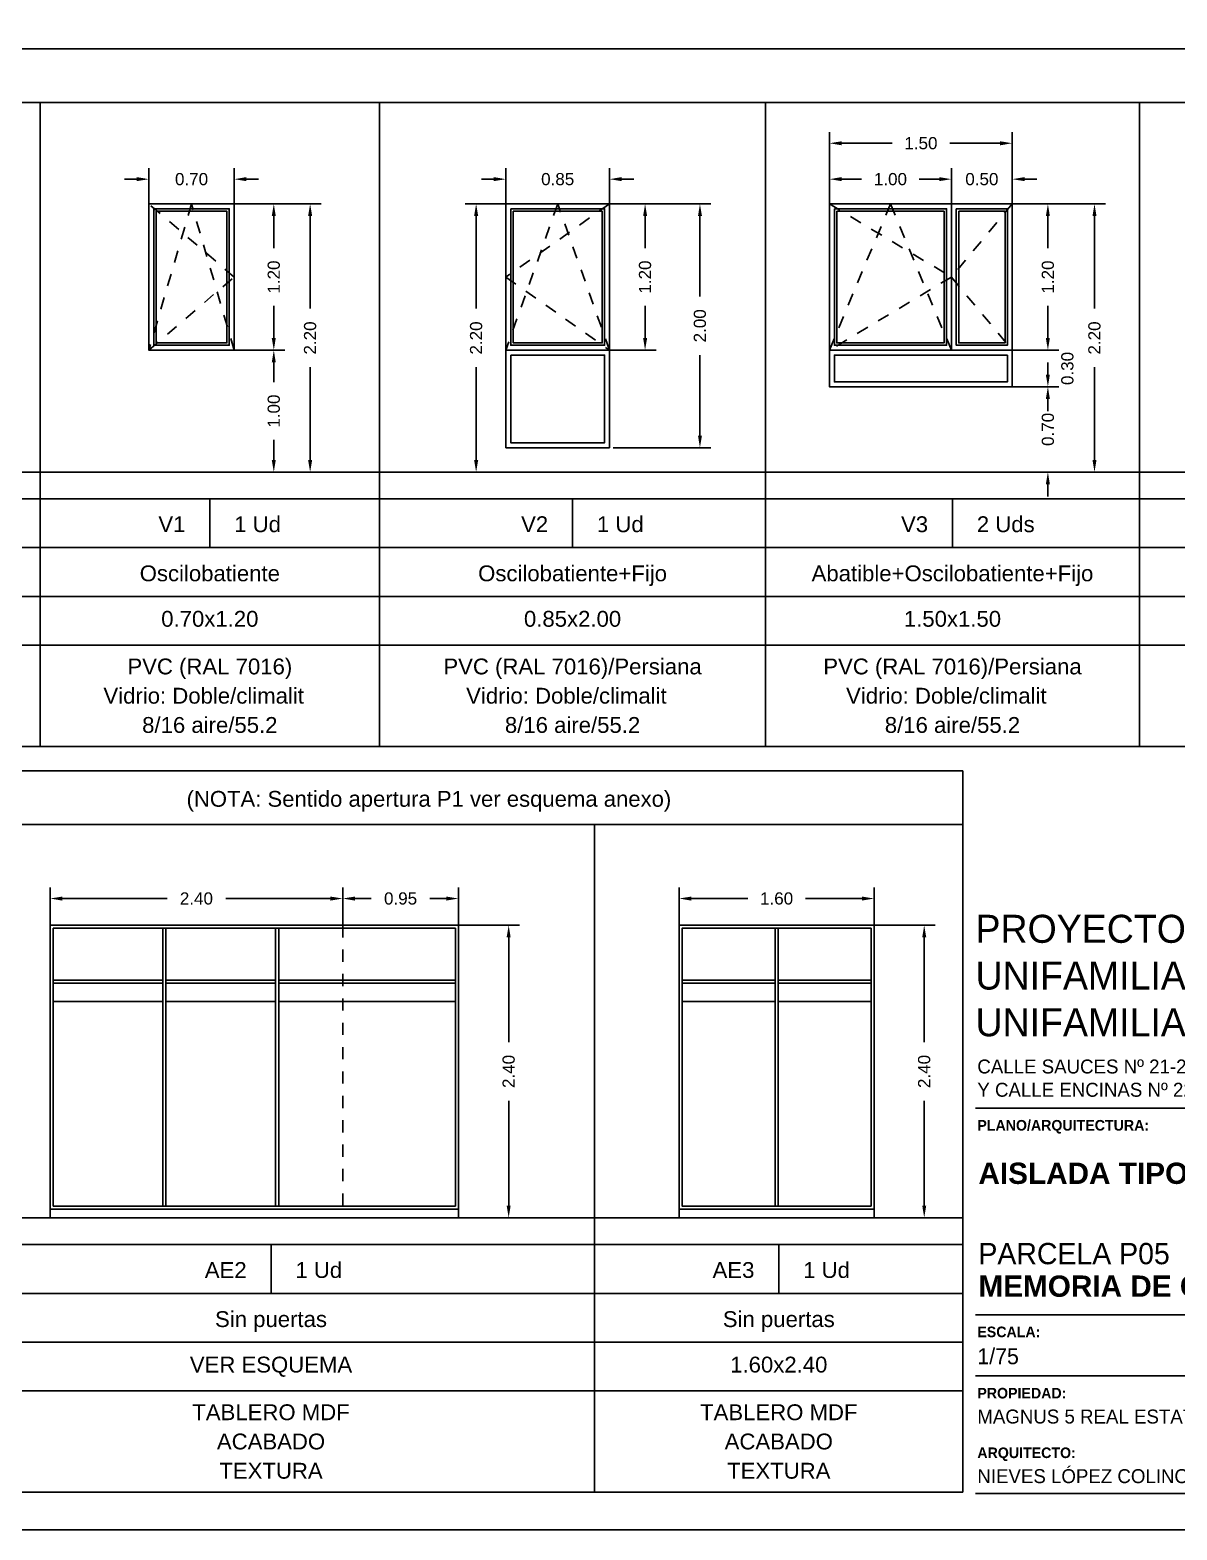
# Model space of a CAD drawing. Header units: millimetres. Extents: x 441156 to 441653, y 4514887 to 4515266.
# Drawn here: x 441517.45 to 441526.86, y 4515046.18 to 4515058.49 of the extents above; entities that cross this region are included whole.
import ezdxf
from ezdxf.enums import TextEntityAlignment as Align

# ---------------------------------------------------------------- set-up
doc = ezdxf.new("R2010")
doc.units = ezdxf.units.MM
doc.linetypes.add('CONTINUA', pattern=[0])
doc.linetypes.add('RAYITAS', pattern=[0.375, 0.25, -0.125])
for name, color, linetype in [('01_alzado', 5, 'CONTINUA'), ('01_cotas', 254, 'Continuous'), ('01_pilares primera', 6, 'Continuous'), ('01_texto cartela', 5, 'Continuous'), ('01_ventanas', 2, 'Continuous'), ('CARTELA', 4, 'Continuous'), ('COTAS', 251, 'Continuous'), ('DIVISION', 5, 'Continuous')]:
    doc.layers.add(name, color=color, linetype=linetype)
doc.layers.add('01_cartela', color=6, linetype='Continuous', plot=False)
doc.styles.add('Century Gothic', font='', dxfattribs={"height": 2})
doc.styles.add('Century Gothic_3', font='', dxfattribs={"height": 4.5})
doc.styles.add('Century Gothic_5', font='', dxfattribs={"height": 2.5})
doc.styles.add('Estilo1', font='swissel.ttf')
doc.styles.add('NIEVES2', font='sanss___.ttf')
doc.styles.add('NIEVES3', font='swisseb.ttf')
doc.styles.add('ROMANS', font='romans')
doc.styles.get('Century Gothic').set_extended_font_data('Century Gothic')
doc.styles.get('Century Gothic_3').set_extended_font_data('Century Gothic')
doc.styles.get('Century Gothic_5').set_extended_font_data('Century Gothic')
doc.dimstyles.new('DECIMAL-50', dxfattribs={"dimtxt": 0.08, "dimasz": 0.15, "dimexe": 0.09, "dimexo": 0, "dimgap": 0.09, "dimtad": 0, "dimzin": 0, "dimdsep": 46, "dimtxsty": 'ROMANS', "dimcen": 0.09, "dimclrt": 6, "dimadec": 0, "dimazin": 0, "dimtfac": 1.38, "dimtix": 1, "dimtofl": 0, "dimtmove": 2, "dimatfit": 3, "dimldrblk": 'OBLIQUE', "dimfxl": 1, "dimtolj": 1, "dimtzin": 0, "dimarcsym": 0})

# ---------------------------------------------------------------- blocks, each defined once
blk = doc.blocks.new('*D523')
at = {"layer": '01_cotas', "color": 0, "linetype": 'CONTINUA', "lineweight": -2, "transparency": 16777216}
for p, q in [((441519.128, 4515057.065), (441519.543, 4515057.065)), ((441519.128, 4515055.865), (441519.543, 4515055.865))]:
    blk.add_line(p, q, dxfattribs=at)
at = {"layer": '01_cotas', "color": 0, "lineweight": -2, "transparency": 16777216}
for p, q in [((441519.453, 4515056.965), (441519.453, 4515056.702)), ((441519.453, 4515055.965), (441519.453, 4515056.229))]:
    blk.add_line(p, q, dxfattribs=at)
at = {"layer": '01_cotas', "color": 0, "transparency": 16777216}
for points in [[(441519.436, 4515056.965), (441519.469, 4515056.965), (441519.453, 4515057.065)], [(441519.436, 4515055.965), (441519.469, 4515055.965), (441519.453, 4515055.865)]]:
    blk.add_solid(points, dxfattribs=at)
at = {"layer": '01_cotas', "color": 7, "transparency": 16777216, "insert": (441519.453, 4515056.465), "char_height": 0.1, "attachment_point": 5, "rotation": 90, "style": 'Estilo1'}
blk.add_mtext('\\A1;1.20', dxfattribs=at)
blk = doc.blocks.new('*D524')
at = {"layer": '01_cotas', "color": 0, "linetype": 'CONTINUA', "lineweight": -2, "transparency": 16777216}
for p, q in [((441519.128, 4515055.865), (441519.543, 4515055.865)), ((441519.128, 4515054.865), (441519.543, 4515054.865))]:
    blk.add_line(p, q, dxfattribs=at)
at = {"layer": '01_cotas', "color": 0, "lineweight": -2, "transparency": 16777216}
for p, q in [((441519.453, 4515055.765), (441519.453, 4515055.602)), ((441519.453, 4515054.965), (441519.453, 4515055.129))]:
    blk.add_line(p, q, dxfattribs=at)
at = {"layer": '01_cotas', "color": 0, "transparency": 16777216}
for points in [[(441519.436, 4515055.765), (441519.469, 4515055.765), (441519.453, 4515055.865)], [(441519.436, 4515054.965), (441519.469, 4515054.965), (441519.453, 4515054.865)]]:
    blk.add_solid(points, dxfattribs=at)
at = {"layer": '01_cotas', "color": 7, "transparency": 16777216, "insert": (441519.453, 4515055.365), "char_height": 0.1, "attachment_point": 5, "rotation": 90, "style": 'Estilo1'}
blk.add_mtext('\\A1;1.00', dxfattribs=at)
blk = doc.blocks.new('*D525')
at = {"layer": '01_cotas', "color": 0, "linetype": 'CONTINUA', "lineweight": -2, "transparency": 16777216}
for p, q in [((441525.512, 4515057.065), (441525.894, 4515057.065)), ((441525.512, 4515055.865), (441525.894, 4515055.865))]:
    blk.add_line(p, q, dxfattribs=at)
at = {"layer": '01_cotas', "color": 0, "lineweight": -2, "transparency": 16777216}
for p, q in [((441525.804, 4515056.965), (441525.804, 4515056.702)), ((441525.804, 4515055.965), (441525.804, 4515056.229))]:
    blk.add_line(p, q, dxfattribs=at)
at = {"layer": '01_cotas', "color": 0, "transparency": 16777216}
for points in [[(441525.787, 4515056.965), (441525.82, 4515056.965), (441525.804, 4515057.065)], [(441525.787, 4515055.965), (441525.82, 4515055.965), (441525.804, 4515055.865)]]:
    blk.add_solid(points, dxfattribs=at)
at = {"layer": '01_cotas', "color": 7, "transparency": 16777216, "insert": (441525.804, 4515056.465), "char_height": 0.1, "attachment_point": 5, "rotation": 90, "style": 'Estilo1'}
blk.add_mtext('\\A1;1.20', dxfattribs=at)
blk = doc.blocks.new('*D526')
at = {"layer": '01_cotas', "color": 0, "lineweight": -2, "transparency": 16777216}
for p, q in [((441525.804, 4515055.965), (441525.804, 4515056.065)), ((441525.804, 4515055.465), (441525.804, 4515055.365))]:
    blk.add_line(p, q, dxfattribs=at)
at = {"layer": '01_cotas', "color": 0, "linetype": 'CONTINUA', "lineweight": -2, "transparency": 16777216}
for p, q in [((441525.512, 4515055.865), (441525.894, 4515055.865)), ((441525.512, 4515055.565), (441525.894, 4515055.565))]:
    blk.add_line(p, q, dxfattribs=at)
at = {"layer": '01_cotas', "color": 0, "transparency": 16777216}
for points in [[(441525.787, 4515055.965), (441525.82, 4515055.965), (441525.804, 4515055.865)], [(441525.787, 4515055.465), (441525.82, 4515055.465), (441525.804, 4515055.565)]]:
    blk.add_solid(points, dxfattribs=at)
at = {"layer": '01_cotas', "color": 7, "transparency": 16777216, "insert": (441525.964, 4515055.715), "char_height": 0.1, "attachment_point": 5, "rotation": 90, "style": 'Estilo1'}
blk.add_mtext('\\A1;0.30', dxfattribs=at)
blk = doc.blocks.new('*D527')
at = {"layer": '01_cotas', "color": 0, "lineweight": -2, "transparency": 16777216}
for p, q in [((441525.804, 4515055.665), (441525.804, 4515055.765)), ((441525.804, 4515054.765), (441525.804, 4515054.665))]:
    blk.add_line(p, q, dxfattribs=at)
at = {"layer": '01_cotas', "color": 0, "linetype": 'CONTINUA', "lineweight": -2, "transparency": 16777216}
for p, q in [((441525.512, 4515055.565), (441525.894, 4515055.565)), ((441525.512, 4515054.865), (441525.894, 4515054.865))]:
    blk.add_line(p, q, dxfattribs=at)
at = {"layer": '01_cotas', "color": 0, "transparency": 16777216}
for points in [[(441525.787, 4515055.665), (441525.82, 4515055.665), (441525.804, 4515055.565)], [(441525.787, 4515054.765), (441525.82, 4515054.765), (441525.804, 4515054.865)]]:
    blk.add_solid(points, dxfattribs=at)
at = {"layer": '01_cotas', "color": 7, "transparency": 16777216, "insert": (441525.804, 4515055.215), "char_height": 0.1, "attachment_point": 5, "rotation": 90, "style": 'Estilo1'}
blk.add_mtext('\\A1;0.70', dxfattribs=at)
blk = doc.blocks.new('*D528')
at = {"layer": '01_cotas', "color": 0, "linetype": 'CONTINUA', "lineweight": -2, "transparency": 16777216}
for p, q in [((441525.804, 4515057.065), (441526.276, 4515057.065)), ((441525.804, 4515054.865), (441526.276, 4515054.865))]:
    blk.add_line(p, q, dxfattribs=at)
at = {"layer": '01_cotas', "color": 0, "lineweight": -2, "transparency": 16777216}
for p, q in [((441526.186, 4515056.965), (441526.186, 4515056.206)), ((441526.186, 4515054.965), (441526.186, 4515055.725))]:
    blk.add_line(p, q, dxfattribs=at)
at = {"layer": '01_cotas', "color": 0, "transparency": 16777216}
for points in [[(441526.17, 4515056.965), (441526.203, 4515056.965), (441526.186, 4515057.065)], [(441526.17, 4515054.965), (441526.203, 4515054.965), (441526.186, 4515054.865)]]:
    blk.add_solid(points, dxfattribs=at)
at = {"layer": '01_cotas', "color": 7, "transparency": 16777216, "insert": (441526.186, 4515055.965), "char_height": 0.1, "attachment_point": 5, "rotation": 90, "style": 'Estilo1'}
blk.add_mtext('\\A1;2.20', dxfattribs=at)
blk = doc.blocks.new('*D533')
at = {"layer": '01_cotas', "color": 0, "linetype": 'CONTINUA', "lineweight": -2, "transparency": 16777216}
for p, q in [((441519.128, 4515057.065), (441519.841, 4515057.065)), ((441519.038, 4515054.865), (441519.841, 4515054.865))]:
    blk.add_line(p, q, dxfattribs=at)
at = {"layer": '01_cotas', "color": 0, "lineweight": -2, "transparency": 16777216}
for p, q in [((441519.751, 4515056.965), (441519.751, 4515056.206)), ((441519.751, 4515054.965), (441519.751, 4515055.725))]:
    blk.add_line(p, q, dxfattribs=at)
at = {"layer": '01_cotas', "color": 0, "transparency": 16777216}
for points in [[(441519.734, 4515056.965), (441519.768, 4515056.965), (441519.751, 4515057.065)], [(441519.734, 4515054.965), (441519.768, 4515054.965), (441519.751, 4515054.865)]]:
    blk.add_solid(points, dxfattribs=at)
at = {"layer": '01_cotas', "color": 7, "transparency": 16777216, "insert": (441519.751, 4515055.965), "char_height": 0.1, "attachment_point": 5, "rotation": 90, "style": 'Estilo1'}
blk.add_mtext('\\A1;2.20', dxfattribs=at)
blk = doc.blocks.new('*D535')
at = {"layer": '01_cotas', "color": 0, "linetype": 'CONTINUA', "lineweight": -2, "transparency": 16777216}
for p, q in [((441518.428, 4515057.065), (441518.428, 4515057.358)), ((441519.128, 4515057.065), (441519.128, 4515057.358))]:
    blk.add_line(p, q, dxfattribs=at)
at = {"layer": '01_cotas', "color": 0, "lineweight": -2, "transparency": 16777216}
for p, q in [((441518.328, 4515057.268), (441518.228, 4515057.268)), ((441519.228, 4515057.268), (441519.328, 4515057.268))]:
    blk.add_line(p, q, dxfattribs=at)
at = {"layer": '01_cotas', "color": 0, "transparency": 16777216}
for points in [[(441518.328, 4515057.285), (441518.328, 4515057.252), (441518.428, 4515057.268)], [(441519.228, 4515057.285), (441519.228, 4515057.252), (441519.128, 4515057.268)]]:
    blk.add_solid(points, dxfattribs=at)
at = {"layer": '01_cotas', "color": 7, "transparency": 16777216, "insert": (441518.778, 4515057.268), "char_height": 0.1, "attachment_point": 5, "style": 'Estilo1'}
blk.add_mtext('\\A1;0.70', dxfattribs=at)
blk = doc.blocks.new('*D539')
at = {"layer": '01_cotas', "color": 0, "linetype": 'CONTINUA', "lineweight": -2, "transparency": 16777216}
for p, q in [((441525.012, 4515057.065), (441525.012, 4515057.358)), ((441525.512, 4515057.065), (441525.512, 4515057.358))]:
    blk.add_line(p, q, dxfattribs=at)
at = {"layer": '01_cotas', "color": 0, "lineweight": -2, "transparency": 16777216}
for p, q in [((441524.912, 4515057.268), (441524.812, 4515057.268)), ((441525.612, 4515057.268), (441525.712, 4515057.268))]:
    blk.add_line(p, q, dxfattribs=at)
at = {"layer": '01_cotas', "color": 0, "transparency": 16777216}
for points in [[(441524.912, 4515057.285), (441524.912, 4515057.252), (441525.012, 4515057.268)], [(441525.612, 4515057.285), (441525.612, 4515057.252), (441525.512, 4515057.268)]]:
    blk.add_solid(points, dxfattribs=at)
at = {"layer": '01_cotas', "color": 7, "transparency": 16777216, "insert": (441525.262, 4515057.268), "char_height": 0.1, "attachment_point": 5, "style": 'Estilo1'}
blk.add_mtext('\\A1;0.50', dxfattribs=at)
blk = doc.blocks.new('*D540')
at = {"layer": '01_cotas', "color": 0, "linetype": 'CONTINUA', "lineweight": -2, "transparency": 16777216}
for p, q in [((441524.012, 4515057.065), (441524.012, 4515057.653)), ((441525.512, 4515057.065), (441525.512, 4515057.653))]:
    blk.add_line(p, q, dxfattribs=at)
at = {"layer": '01_cotas', "color": 0, "lineweight": -2, "transparency": 16777216}
for p, q in [((441524.112, 4515057.563), (441524.525, 4515057.563)), ((441525.412, 4515057.563), (441524.998, 4515057.563))]:
    blk.add_line(p, q, dxfattribs=at)
at = {"layer": '01_cotas', "color": 0, "transparency": 16777216}
for points in [[(441524.112, 4515057.579), (441524.112, 4515057.546), (441524.012, 4515057.563)], [(441525.412, 4515057.579), (441525.412, 4515057.546), (441525.512, 4515057.563)]]:
    blk.add_solid(points, dxfattribs=at)
at = {"layer": '01_cotas', "color": 7, "transparency": 16777216, "insert": (441524.762, 4515057.563), "char_height": 0.1, "attachment_point": 5, "style": 'Estilo1'}
blk.add_mtext('\\A1;1.50', dxfattribs=at)
blk = doc.blocks.new('*D541')
at = {"layer": '01_cotas', "color": 0, "linetype": 'CONTINUA', "lineweight": -2, "transparency": 16777216}
for p, q in [((441524.012, 4515057.065), (441524.012, 4515057.358)), ((441525.012, 4515057.065), (441525.012, 4515057.358))]:
    blk.add_line(p, q, dxfattribs=at)
at = {"layer": '01_cotas', "color": 0, "lineweight": -2, "transparency": 16777216}
for p, q in [((441524.112, 4515057.268), (441524.275, 4515057.268)), ((441524.912, 4515057.268), (441524.748, 4515057.268))]:
    blk.add_line(p, q, dxfattribs=at)
at = {"layer": '01_cotas', "color": 0, "transparency": 16777216}
for points in [[(441524.112, 4515057.285), (441524.112, 4515057.252), (441524.012, 4515057.268)], [(441524.912, 4515057.285), (441524.912, 4515057.252), (441525.012, 4515057.268)]]:
    blk.add_solid(points, dxfattribs=at)
at = {"layer": '01_cotas', "color": 7, "transparency": 16777216, "insert": (441524.512, 4515057.268), "char_height": 0.1, "attachment_point": 5, "style": 'Estilo1'}
blk.add_mtext('\\A1;1.00', dxfattribs=at)
blk = doc.blocks.new('*D553')
at = {"layer": '01_cotas', "color": 0, "linetype": 'CONTINUA', "lineweight": -2, "transparency": 16777216}
for p, q in [((441524.378, 4515051.147), (441524.879, 4515051.147)), ((441524.378, 4515048.747), (441524.879, 4515048.747))]:
    blk.add_line(p, q, dxfattribs=at)
at = {"layer": '01_cotas', "color": 0, "lineweight": -2, "transparency": 16777216}
for p, q in [((441524.789, 4515051.047), (441524.789, 4515050.187)), ((441524.789, 4515048.847), (441524.789, 4515049.706))]:
    blk.add_line(p, q, dxfattribs=at)
at = {"layer": '01_cotas', "color": 0, "transparency": 16777216}
for points in [[(441524.773, 4515051.047), (441524.806, 4515051.047), (441524.789, 4515051.147)], [(441524.773, 4515048.847), (441524.806, 4515048.847), (441524.789, 4515048.747)]]:
    blk.add_solid(points, dxfattribs=at)
at = {"layer": '01_cotas', "color": 7, "transparency": 16777216, "insert": (441524.789, 4515049.947), "char_height": 0.1, "attachment_point": 5, "rotation": 90, "style": 'Estilo1'}
blk.add_mtext('\\A1;2.40', dxfattribs=at)
blk = doc.blocks.new('*D554')
at = {"layer": '01_cotas', "color": 0, "linetype": 'CONTINUA', "lineweight": -2, "transparency": 16777216}
for p, q in [((441522.778, 4515051.077), (441522.778, 4515051.456)), ((441524.378, 4515051.077), (441524.378, 4515051.456))]:
    blk.add_line(p, q, dxfattribs=at)
at = {"layer": '01_cotas', "color": 0, "lineweight": -2, "transparency": 16777216}
for p, q in [((441522.878, 4515051.366), (441523.342, 4515051.366)), ((441524.278, 4515051.366), (441523.814, 4515051.366))]:
    blk.add_line(p, q, dxfattribs=at)
at = {"layer": '01_cotas', "color": 0, "transparency": 16777216}
for points in [[(441522.878, 4515051.382), (441522.878, 4515051.349), (441522.778, 4515051.366)], [(441524.278, 4515051.382), (441524.278, 4515051.349), (441524.378, 4515051.366)]]:
    blk.add_solid(points, dxfattribs=at)
at = {"layer": '01_cotas', "color": 7, "transparency": 16777216, "insert": (441523.578, 4515051.366), "char_height": 0.1, "attachment_point": 5, "style": 'Estilo1'}
blk.add_mtext('\\A1;1.60', dxfattribs=at)
blk = doc.blocks.new('*D775')
at = {"layer": '01_cotas', "color": 0, "linetype": 'CONTINUA', "lineweight": -2, "transparency": 16777216}
for p, q in [((441520.018, 4515051.077), (441520.018, 4515051.456)), ((441520.968, 4515051.077), (441520.968, 4515051.456))]:
    blk.add_line(p, q, dxfattribs=at)
at = {"layer": '01_cotas', "color": 0, "lineweight": -2, "transparency": 16777216}
for p, q in [((441520.118, 4515051.366), (441520.253, 4515051.366)), ((441520.868, 4515051.366), (441520.733, 4515051.366))]:
    blk.add_line(p, q, dxfattribs=at)
at = {"layer": '01_cotas', "color": 0, "transparency": 16777216}
for points in [[(441520.118, 4515051.382), (441520.118, 4515051.349), (441520.018, 4515051.366)], [(441520.868, 4515051.382), (441520.868, 4515051.349), (441520.968, 4515051.366)]]:
    blk.add_solid(points, dxfattribs=at)
at = {"layer": '01_cotas', "color": 7, "transparency": 16777216, "insert": (441520.493, 4515051.366), "char_height": 0.1, "attachment_point": 5, "style": 'Estilo1'}
blk.add_mtext('\\A1;0.95', dxfattribs=at)
blk = doc.blocks.new('*D776')
at = {"layer": '01_cotas', "color": 0, "linetype": 'CONTINUA', "lineweight": -2, "transparency": 16777216}
for p, q in [((441520.968, 4515051.147), (441521.47, 4515051.147)), ((441520.968, 4515048.747), (441521.47, 4515048.747))]:
    blk.add_line(p, q, dxfattribs=at)
at = {"layer": '01_cotas', "color": 0, "lineweight": -2, "transparency": 16777216}
for p, q in [((441521.38, 4515051.047), (441521.38, 4515050.187)), ((441521.38, 4515048.847), (441521.38, 4515049.706))]:
    blk.add_line(p, q, dxfattribs=at)
at = {"layer": '01_cotas', "color": 0, "transparency": 16777216}
for points in [[(441521.363, 4515051.047), (441521.396, 4515051.047), (441521.38, 4515051.147)], [(441521.363, 4515048.847), (441521.396, 4515048.847), (441521.38, 4515048.747)]]:
    blk.add_solid(points, dxfattribs=at)
at = {"layer": '01_cotas', "color": 7, "transparency": 16777216, "insert": (441521.38, 4515049.947), "char_height": 0.1, "attachment_point": 5, "rotation": 90, "style": 'Estilo1'}
blk.add_mtext('\\A1;2.40', dxfattribs=at)
blk = doc.blocks.new('*D777')
at = {"layer": '01_cotas', "color": 0, "linetype": 'CONTINUA', "lineweight": -2, "transparency": 16777216}
for p, q in [((441517.618, 4515051.077), (441517.618, 4515051.456)), ((441520.018, 4515051.077), (441520.018, 4515051.456))]:
    blk.add_line(p, q, dxfattribs=at)
at = {"layer": '01_cotas', "color": 0, "lineweight": -2, "transparency": 16777216}
for p, q in [((441517.718, 4515051.366), (441518.578, 4515051.366)), ((441519.918, 4515051.366), (441519.058, 4515051.366))]:
    blk.add_line(p, q, dxfattribs=at)
at = {"layer": '01_cotas', "color": 0, "transparency": 16777216}
for points in [[(441517.718, 4515051.382), (441517.718, 4515051.349), (441517.618, 4515051.366)], [(441519.918, 4515051.382), (441519.918, 4515051.349), (441520.018, 4515051.366)]]:
    blk.add_solid(points, dxfattribs=at)
at = {"layer": '01_cotas', "color": 7, "transparency": 16777216, "insert": (441518.818, 4515051.366), "char_height": 0.1, "attachment_point": 5, "style": 'Estilo1'}
blk.add_mtext('\\A1;2.40', dxfattribs=at)
blk = doc.blocks.new('*D778')
at = {"layer": '01_cotas', "color": 0, "linetype": 'CONTINUA', "lineweight": -2, "transparency": 16777216}
for p, q in [((441522.207, 4515057.065), (441522.589, 4515057.065)), ((441522.207, 4515055.865), (441522.589, 4515055.865))]:
    blk.add_line(p, q, dxfattribs=at)
at = {"layer": '01_cotas', "color": 0, "lineweight": -2, "transparency": 16777216}
for p, q in [((441522.499, 4515056.965), (441522.499, 4515056.702)), ((441522.499, 4515055.965), (441522.499, 4515056.229))]:
    blk.add_line(p, q, dxfattribs=at)
at = {"layer": '01_cotas', "color": 0, "transparency": 16777216}
for points in [[(441522.483, 4515056.965), (441522.516, 4515056.965), (441522.499, 4515057.065)], [(441522.483, 4515055.965), (441522.516, 4515055.965), (441522.499, 4515055.865)]]:
    blk.add_solid(points, dxfattribs=at)
at = {"layer": '01_cotas', "color": 7, "transparency": 16777216, "insert": (441522.499, 4515056.465), "char_height": 0.1, "attachment_point": 5, "rotation": 90, "style": 'Estilo1'}
blk.add_mtext('\\A1;1.20', dxfattribs=at)
blk = doc.blocks.new('*D779')
at = {"layer": '01_cotas', "color": 0, "linetype": 'CONTINUA', "lineweight": -2, "transparency": 16777216}
for p, q in [((441521.357, 4515057.065), (441521.357, 4515057.358)), ((441522.207, 4515057.065), (441522.207, 4515057.358))]:
    blk.add_line(p, q, dxfattribs=at)
at = {"layer": '01_cotas', "color": 0, "lineweight": -2, "transparency": 16777216}
for p, q in [((441521.257, 4515057.268), (441521.157, 4515057.268)), ((441522.307, 4515057.268), (441522.407, 4515057.268))]:
    blk.add_line(p, q, dxfattribs=at)
at = {"layer": '01_cotas', "color": 0, "transparency": 16777216}
for points in [[(441521.257, 4515057.285), (441521.257, 4515057.252), (441521.357, 4515057.268)], [(441522.307, 4515057.285), (441522.307, 4515057.252), (441522.207, 4515057.268)]]:
    blk.add_solid(points, dxfattribs=at)
at = {"layer": '01_cotas', "color": 7, "transparency": 16777216, "insert": (441521.782, 4515057.268), "char_height": 0.1, "attachment_point": 5, "style": 'Estilo1'}
blk.add_mtext('\\A1;0.85', dxfattribs=at)
blk = doc.blocks.new('*D780')
at = {"layer": '01_cotas', "color": 0, "linetype": 'CONTINUA', "lineweight": -2, "transparency": 16777216}
for p, q in [((441522.326, 4515057.065), (441523.039, 4515057.065)), ((441522.236, 4515055.065), (441523.039, 4515055.065))]:
    blk.add_line(p, q, dxfattribs=at)
at = {"layer": '01_cotas', "color": 0, "lineweight": -2, "transparency": 16777216}
for p, q in [((441522.949, 4515056.965), (441522.949, 4515056.306)), ((441522.949, 4515055.165), (441522.949, 4515055.825))]:
    blk.add_line(p, q, dxfattribs=at)
at = {"layer": '01_cotas', "color": 0, "transparency": 16777216}
for points in [[(441522.933, 4515056.965), (441522.966, 4515056.965), (441522.949, 4515057.065)], [(441522.933, 4515055.165), (441522.966, 4515055.165), (441522.949, 4515055.065)]]:
    blk.add_solid(points, dxfattribs=at)
at = {"layer": '01_cotas', "color": 7, "transparency": 16777216, "insert": (441522.949, 4515056.065), "char_height": 0.1, "attachment_point": 5, "rotation": 90, "style": 'Estilo1'}
blk.add_mtext('\\A1;2.00', dxfattribs=at)
blk = doc.blocks.new('*D781')
at = {"layer": '01_cotas', "color": 0, "linetype": 'CONTINUA', "lineweight": -2, "transparency": 16777216}
for p, q in [((441521.357, 4515057.065), (441521.023, 4515057.065)), ((441521.357, 4515054.865), (441521.023, 4515054.865))]:
    blk.add_line(p, q, dxfattribs=at)
at = {"layer": '01_cotas', "color": 0, "lineweight": -2, "transparency": 16777216}
for p, q in [((441521.113, 4515056.965), (441521.113, 4515056.206)), ((441521.113, 4515054.965), (441521.113, 4515055.725))]:
    blk.add_line(p, q, dxfattribs=at)
at = {"layer": '01_cotas', "color": 0, "transparency": 16777216}
for points in [[(441521.096, 4515056.965), (441521.13, 4515056.965), (441521.113, 4515057.065)], [(441521.096, 4515054.965), (441521.13, 4515054.965), (441521.113, 4515054.865)]]:
    blk.add_solid(points, dxfattribs=at)
at = {"layer": '01_cotas', "color": 7, "transparency": 16777216, "insert": (441521.113, 4515055.965), "char_height": 0.1, "attachment_point": 5, "rotation": 90, "style": 'Estilo1'}
blk.add_mtext('\\A1;2.20', dxfattribs=at)

msp = doc.modelspace()

# ---------------------------------------------------------------- linework, layer by layer
at = {"layer": '01_alzado'}
for p, q in [((441520.968, 4515051.147), (441520.968, 4515048.817)), ((441524.378, 4515051.147), (441524.378, 4515048.817)), ((441517.618, 4515048.817), (441517.618, 4515048.747)), ((441520.968, 4515048.817), (441520.968, 4515048.747)), ((441522.778, 4515048.817), (441522.778, 4515048.747)), ((441524.378, 4515048.817), (441524.378, 4515048.747))]:
    msp.add_line(p, q, dxfattribs=at)
at = {"layer": '01_alzado', "color": 5}
for points in [[(441518.428, 4515057.065), (441519.128, 4515057.065), (441519.128, 4515055.865), (441518.428, 4515055.865)], [(441521.357, 4515057.065), (441522.207, 4515057.065), (441522.207, 4515055.865), (441521.357, 4515055.865)], [(441524.012, 4515057.065), (441525.012, 4515057.065), (441525.012, 4515055.865), (441524.012, 4515055.865)], [(441525.012, 4515057.065), (441525.512, 4515057.065), (441525.512, 4515055.865), (441525.012, 4515055.865)], [(441521.357, 4515055.865), (441522.207, 4515055.865), (441522.207, 4515055.065), (441521.357, 4515055.065)], [(441525.512, 4515055.865), (441524.012, 4515055.865), (441524.012, 4515055.565), (441525.512, 4515055.565)]]:
    msp.add_lwpolyline(points, close=True, dxfattribs=at)
at = {"layer": '01_alzado'}
for points in [[(441520.968, 4515051.147), (441517.618, 4515051.147), (441517.618, 4515048.817), (441520.968, 4515048.817)], [(441524.378, 4515051.147), (441522.778, 4515051.147), (441522.778, 4515048.817), (441524.378, 4515048.817)]]:
    msp.add_lwpolyline(points, dxfattribs=at)
at = {"layer": '01_cartela', "color": 1}
msp.add_lwpolyline([(441501.573, 4515067.72), (441501.573, 4515046.185), (441532.211, 4515046.185), (441532.211, 4515067.72)], close=True, dxfattribs=at)
at = {"layer": '01_texto cartela'}
for p, q in [((441525.21, 4515049.646), (441531.911, 4515049.646)), ((441525.21, 4515047.951), (441531.911, 4515047.951)), ((441525.21, 4515047.449), (441531.911, 4515047.449)), ((441525.21, 4515046.485), (441531.911, 4515046.485))]:
    msp.add_line(p, q, dxfattribs=at)
at = {"layer": '01_ventanas', "color": 2}
for p, q in [((441518.543, 4515048.842), (441518.543, 4515051.122)), ((441518.568, 4515048.842), (441518.568, 4515051.122)), ((441519.468, 4515048.842), (441519.468, 4515051.122)), ((441519.493, 4515048.842), (441519.493, 4515051.122)), ((441523.565, 4515048.842), (441523.565, 4515051.122)), ((441523.59, 4515048.842), (441523.59, 4515051.122)), ((441517.643, 4515050.697), (441518.543, 4515050.697)), ((441517.643, 4515050.672), (441518.543, 4515050.672)), ((441518.568, 4515050.697), (441519.468, 4515050.697)), ((441518.568, 4515050.672), (441519.468, 4515050.672)), ((441519.493, 4515050.697), (441520.943, 4515050.697)), ((441519.493, 4515050.672), (441520.943, 4515050.672)), ((441522.803, 4515050.697), (441523.565, 4515050.697)), ((441522.803, 4515050.672), (441523.565, 4515050.672)), ((441523.59, 4515050.697), (441524.353, 4515050.697)), ((441523.59, 4515050.672), (441524.353, 4515050.672)), ((441517.643, 4515050.522), (441518.543, 4515050.522)), ((441518.568, 4515050.522), (441519.468, 4515050.522)), ((441519.493, 4515050.522), (441520.943, 4515050.522)), ((441522.803, 4515050.522), (441523.565, 4515050.522)), ((441523.59, 4515050.522), (441524.353, 4515050.522))]:
    msp.add_line(p, q, dxfattribs=at)
for points in [[(441518.468, 4515057.025), (441519.088, 4515057.025), (441519.088, 4515055.905), (441518.468, 4515055.905)], [(441518.488, 4515057.005), (441519.068, 4515057.005), (441519.068, 4515055.925), (441518.488, 4515055.925)], [(441521.397, 4515057.025), (441522.167, 4515057.025), (441522.167, 4515055.905), (441521.397, 4515055.905)], [(441521.417, 4515057.005), (441522.147, 4515057.005), (441522.147, 4515055.925), (441521.417, 4515055.925)], [(441524.052, 4515057.025), (441524.972, 4515057.025), (441524.972, 4515055.905), (441524.052, 4515055.905)], [(441524.072, 4515057.005), (441524.952, 4515057.005), (441524.952, 4515055.925), (441524.072, 4515055.925)], [(441525.052, 4515057.025), (441525.472, 4515057.025), (441525.472, 4515055.905), (441525.052, 4515055.905)], [(441525.072, 4515057.005), (441525.452, 4515057.005), (441525.452, 4515055.925), (441525.072, 4515055.925)], [(441521.397, 4515055.825), (441522.167, 4515055.825), (441522.167, 4515055.105), (441521.397, 4515055.105)], [(441525.472, 4515055.825), (441524.052, 4515055.825), (441524.052, 4515055.605), (441525.472, 4515055.605)], [(441520.943, 4515051.122), (441517.643, 4515051.122), (441517.643, 4515048.842), (441520.943, 4515048.842)], [(441524.353, 4515051.122), (441522.803, 4515051.122), (441522.803, 4515048.842), (441524.353, 4515048.842)]]:
    msp.add_lwpolyline(points, close=True, dxfattribs=at)
at = {"layer": 'CARTELA', "color": 1}
for p, q in [((441501.891, 4515054.865), (441531.901, 4515054.865)), ((441511.585, 4515048.747), (441525.107, 4515048.747))]:
    msp.add_line(p, q, dxfattribs=at)
at = {"layer": 'COTAS', "color": 120, "linetype": 'RAYITAS', "ltscale": 0.25}
msp.add_line((441520.018, 4515051.147), (441520.018, 4515048.817), dxfattribs=at)
for points in [[(441519.128, 4515055.865), (441518.778, 4515057.065), (441518.428, 4515055.865), (441519.128, 4515056.465), (441518.428, 4515057.065)], [(441522.207, 4515057.065), (441521.357, 4515056.465), (441522.207, 4515055.865), (441521.782, 4515057.065), (441521.357, 4515055.865)], [(441524.012, 4515057.065), (441525.012, 4515056.465), (441524.012, 4515055.865), (441524.512, 4515057.065), (441525.012, 4515055.865)], [(441525.512, 4515057.065), (441525.012, 4515056.465), (441525.512, 4515055.865)]]:
    msp.add_lwpolyline(points, dxfattribs=at)
at = {"layer": 'DIVISION', "color": 5}
for p, q in [((441501.891, 4515058.337), (441531.901, 4515058.337)), ((441501.891, 4515057.896), (441531.901, 4515057.896)), ((441517.535, 4515052.614), (441517.535, 4515057.896)), ((441520.32, 4515052.614), (441520.32, 4515057.896)), ((441523.488, 4515052.614), (441523.488, 4515057.896)), ((441526.555, 4515052.614), (441526.555, 4515057.896)), ((441501.891, 4515054.645), (441531.901, 4515054.645)), ((441518.928, 4515054.645), (441518.928, 4515054.245)), ((441521.904, 4515054.645), (441521.904, 4515054.245)), ((441525.021, 4515054.645), (441525.021, 4515054.245)), ((441501.891, 4515054.245), (441531.901, 4515054.245)), ((441501.891, 4515053.845), (441531.901, 4515053.845)), ((441501.891, 4515053.445), (441531.901, 4515053.445)), ((441531.901, 4515052.614), (441501.891, 4515052.614)), ((441511.585, 4515052.414), (441525.107, 4515052.414)), ((441525.107, 4515046.495), (441525.107, 4515052.414)), ((441511.585, 4515051.973), (441525.107, 4515051.973)), ((441522.085, 4515046.495), (441522.085, 4515051.973)), ((441511.585, 4515048.526), (441525.107, 4515048.526)), ((441519.43, 4515048.526), (441519.43, 4515048.126)), ((441523.596, 4515048.526), (441523.596, 4515048.126)), ((441513.959, 4515048.126), (441525.107, 4515048.126)), ((441511.585, 4515047.726), (441525.107, 4515047.726)), ((441511.585, 4515047.326), (441525.107, 4515047.326)), ((441525.107, 4515046.495), (441511.585, 4515046.495))]:
    msp.add_line(p, q, dxfattribs=at)

# ---------------------------------------------------------------- texts
at = {"layer": '01_pilares primera', "color": 7, "style": 'NIEVES2'}
for s, p in [('V1', (441518.728, 4515054.372)), ('V2', (441521.704, 4515054.372)), ('V3', (441524.821, 4515054.372)), ('AE2', (441519.23, 4515048.253)), ('AE3', (441523.396, 4515048.253))]:
    msp.add_text(s, height=0.13, dxfattribs=at).set_placement(p, align=Align.RIGHT)
for s, p in [('1 Ud', (441519.128, 4515054.372)), ('1 Ud', (441522.104, 4515054.372)), ('2 Uds', (441525.221, 4515054.372)), ('1 Ud', (441519.63, 4515048.253)), ('1 Ud', (441523.796, 4515048.253))]:
    msp.add_text(s, height=0.13, dxfattribs=at).set_placement(p)
at = {"layer": '01_texto cartela', "color": 5, "style": 'NIEVES2'}
msp.add_text('(NOTA: Sentido apertura P1 ver esquema anexo)', height=0.12967, dxfattribs=at).set_placement((441518.737, 4515052.119))
at = {"layer": '01_texto cartela'}
for s, insert, char_height, width, attachment_point, style in [('\\PPROYECTO DE EJECUCIÓN DE 14 VIVIENDAS UNIFAMILIARES PAREADAS, 2 VIVIENDAS UNIFAMILIARES AISLADAS Y PISCINA', (441525.21, 4515051.616), 0.23, 6.82217, 1, 'Century Gothic_3'), ('CALLE SAUCES Nº 21-23-25-27-29-31-33 Y 33D, CALLE TILOS Nº 2-4-6-8 Y 10, \\PY CALLE ENCINAS Nº 22-24-26 Y 28. GUADALIX DE LA SIERRA (MADRID)', (441525.225, 4515050.045), 0.11455, 9.24681, 1, 'Century Gothic'), ('{\\fCentury Gothic|b1|i0|c0|p34;PLANO/ARQUITECTURA: }', (441525.225, 4515049.549), 0.08701, 2.11715, 1, 'Century Gothic'), ('\\pt2.3273;\\PPARCELA P05', (441525.234, 4515048.363), 0.17455, 7.00908, 7, 'Century Gothic_5'), ('\\pt2.3273;MEMORIA DE CARPINTERÍA', (441525.234, 4515048.096), 0.17455, 7.00908, 7, 'NIEVES3'), ('{\\fCentury Gothic|b1|i0|c0|p34;ESCALA: }', (441525.225, 4515047.854), 0.08701, 2.11715, 1, 'Century Gothic'), ('1/75', (441525.225, 4515047.676), 0.1309, 2.11715, 1, 'Century Gothic'), ('{\\fCentury Gothic|b1|i0|c0|p34;PROPIEDAD:}', (441525.225, 4515047.351), 0.08701, 0.83709, 1, 'Century Gothic'), ('MAGNUS 5 REAL ESTATE S.L.', (441525.225, 4515047.173), 0.11455, 4.88231, 1, 'Century Gothic'), ('{\\fCentury Gothic|b1|i0|c0|p34;ARQUITECTO:}', (441525.225, 4515046.862), 0.08701, 0.83709, 1, 'Century Gothic'), ('NIEVES LÓPEZ COLINO Nº COAM 19.326', (441525.225, 4515046.684), 0.11455, 3.65153, 1, 'Century Gothic')]:
    msp.add_mtext(s, dxfattribs=dict(at, insert=insert, char_height=char_height, width=width, attachment_point=attachment_point, style=style))
at = {"layer": '01_texto cartela', "color": 1, "insert": (441525.234, 4515049.022), "char_height": 0.17455, "width": 7.00908, "attachment_point": 7, "style": 'NIEVES3'}
msp.add_mtext('\\pt2.3273;AISLADA TIPO 1 ', dxfattribs=at)
at = {"layer": 'DIVISION', "color": 5, "style": 'NIEVES2'}
for s, p in [('Oscilobatiente', (441518.928, 4515053.969)), ('Oscilobatiente+Fijo', (441521.904, 4515053.969)), ('Abatible+Oscilobatiente+Fijo', (441525.021, 4515053.969)), ('0.70x1.20', (441518.928, 4515053.596)), ('0.85x2.00', (441521.904, 4515053.596)), ('1.50x1.50', (441525.021, 4515053.596)), ('PVC (RAL 7016)', (441518.928, 4515053.205)), ('PVC (RAL 7016)/Persiana', (441521.904, 4515053.205)), ('PVC (RAL 7016)/Persiana', (441525.021, 4515053.205)), ('Vidrio: Doble/climalit  ', (441518.928, 4515052.965)), ('Vidrio: Doble/climalit  ', (441521.904, 4515052.965)), ('Vidrio: Doble/climalit  ', (441525.021, 4515052.965)), ('8/16 aire/55.2', (441518.928, 4515052.725)), ('8/16 aire/55.2', (441521.904, 4515052.725)), ('8/16 aire/55.2', (441525.021, 4515052.725)), ('Sin puertas', (441519.43, 4515047.85)), ('Sin puertas', (441523.596, 4515047.85)), ('VER ESQUEMA', (441519.43, 4515047.477)), ('1.60x2.40', (441523.596, 4515047.477)), ('TABLERO MDF', (441519.43, 4515047.086)), ('TABLERO MDF', (441523.596, 4515047.086)), ('ACABADO', (441519.43, 4515046.846)), ('ACABADO', (441523.596, 4515046.846)), ('TEXTURA', (441519.43, 4515046.606)), ('TEXTURA', (441523.596, 4515046.606))]:
    msp.add_text(s, height=0.13, dxfattribs=at).set_placement(p, align=Align.CENTER)

# ---------------------------------------------------------------- dimensions: what is measured, and where the dimension line sits
at = {"layer": '01_cotas'}
for base, p1, p2, picture, middle in [((441525.512, 4515057.563), (441524.012, 4515057.065), (441525.512, 4515057.065), '*D540', (441524.762, 4515057.563)), ((441519.128, 4515057.268), (441518.428, 4515057.065), (441519.128, 4515057.065), '*D535', (441518.778, 4515057.268)), ((441522.207, 4515057.268), (441521.357, 4515057.065), (441522.207, 4515057.065), '*D779', (441521.782, 4515057.268)), ((441520.018, 4515051.366), (441517.618, 4515051.077), (441520.018, 4515051.077), '*D777', (441518.818, 4515051.366)), ((441520.968, 4515051.366), (441520.018, 4515051.077), (441520.968, 4515051.077), '*D775', (441520.493, 4515051.366)), ((441524.378, 4515051.366), (441522.778, 4515051.077), (441524.378, 4515051.077), '*D554', (441523.578, 4515051.366))]:
    dim = msp.add_linear_dim(base=base, p1=p1, p2=p2, dimstyle='DECIMAL-50', override={"dimtxt": 0.1, "dimasz": 0.1, "dimtxsty": 'Estilo1', "dimsah": 1, "dimclrt": 7, "dimfxl": 0.09, "dimarcsym": 2}, dxfattribs=at)
    dim.commit()
    dim.dimension.update_dxf_attribs({"geometry": picture, "text_midpoint": middle})
for base, p1, p2, angle, picture, middle in [((441524.012, 4515057.268), (441525.012, 4515057.065), (441524.012, 4515057.065), 180, '*D541', (441524.512, 4515057.268)), ((441525.012, 4515057.268), (441525.512, 4515057.065), (441525.012, 4515057.065), 180, '*D539', (441525.262, 4515057.268)), ((441519.751, 4515054.865), (441519.128, 4515057.065), (441519.038, 4515054.865), 90, '*D533', (441519.751, 4515055.965)), ((441519.453, 4515055.865), (441519.128, 4515057.065), (441519.128, 4515055.865), 90, '*D523', (441519.453, 4515056.465)), ((441521.113, 4515054.865), (441521.357, 4515057.065), (441521.357, 4515054.865), 90, '*D781', (441521.113, 4515055.965)), ((441522.499, 4515055.865), (441522.207, 4515057.065), (441522.207, 4515055.865), 90, '*D778', (441522.499, 4515056.465)), ((441522.949, 4515055.065), (441522.326, 4515057.065), (441522.236, 4515055.065), 90, '*D780', (441522.949, 4515056.065)), ((441525.804, 4515055.865), (441525.512, 4515057.065), (441525.512, 4515055.865), 90, '*D525', (441525.804, 4515056.465)), ((441526.186, 4515054.865), (441525.804, 4515057.065), (441525.804, 4515054.865), 90, '*D528', (441526.186, 4515055.965)), ((441519.453, 4515054.865), (441519.128, 4515055.865), (441519.128, 4515054.865), 90, '*D524', (441519.453, 4515055.365)), ((441525.804, 4515054.865), (441525.512, 4515055.565), (441525.512, 4515054.865), 90, '*D527', (441525.804, 4515055.215)), ((441521.38, 4515048.747), (441520.968, 4515051.147), (441520.968, 4515048.747), 90, '*D776', (441521.38, 4515049.947)), ((441524.789, 4515048.747), (441524.378, 4515051.147), (441524.378, 4515048.747), 90, '*D553', (441524.789, 4515049.947))]:
    dim = msp.add_linear_dim(base=base, p1=p1, p2=p2, angle=angle, dimstyle='DECIMAL-50', override={"dimtxt": 0.1, "dimasz": 0.1, "dimtxsty": 'Estilo1', "dimsah": 1, "dimclrt": 7, "dimfxl": 0.09, "dimarcsym": 2}, dxfattribs=at)
    dim.commit()
    dim.dimension.update_dxf_attribs({"geometry": picture, "text_midpoint": middle})
dim = msp.add_linear_dim(base=(441525.804, 4515055.565), p1=(441525.512, 4515055.865), p2=(441525.512, 4515055.565), angle=90, dimstyle='DECIMAL-50', override={"dimtxt": 0.1, "dimasz": 0.1, "dimtxsty": 'Estilo1', "dimsah": 1, "dimclrt": 7, "dimfxl": 0.09, "dimarcsym": 2}, dxfattribs=at)
dim.commit()
dim.dimension.update_dxf_attribs({"geometry": '*D526', "text_midpoint": (441525.964, 4515055.715), "dimtype": 160})

doc.saveas('drawing.dxf')
